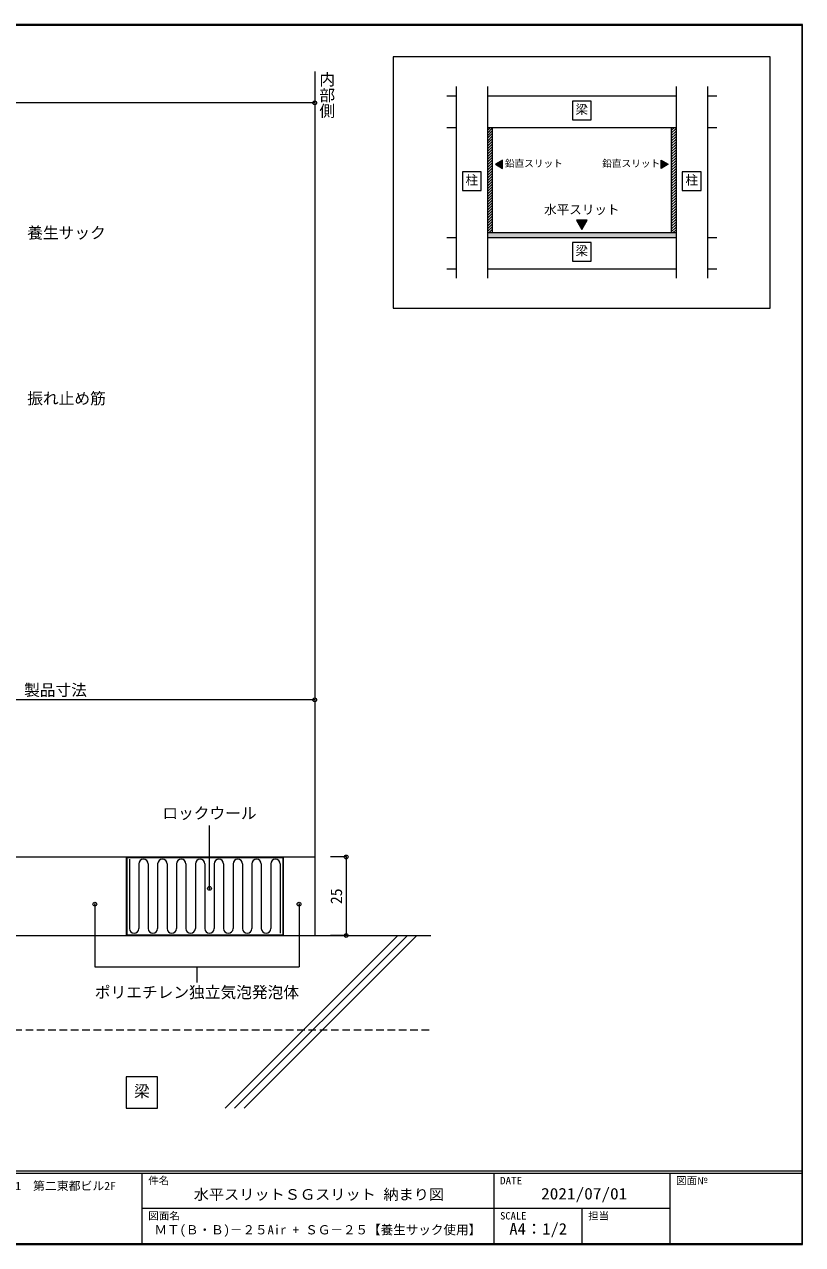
# Model space of a CAD drawing. Units: millimetres at full size, sheet at 1:2; details may follow other scales. Extents: x -874 to 280, y -194 to 194.
# Drawn here: x -561.4 to -313.7, y -194.2 to 194.2 of the extents above; entities that cross this region are included whole.
import ezdxf
from ezdxf.enums import TextEntityAlignment as Align

# ---------------------------------------------------------------- set-up
doc = ezdxf.new("R2010")
doc.units = ezdxf.units.MM
doc.header["$LTSCALE"] = 2
doc.header["$PDMODE"] = 32
doc.header["$PDSIZE"] = 1.2
doc.linetypes.add('DASHED1', pattern=[1.8, 1.2, -0.6])
doc.layers.add('0-0_', color=7, linetype='Continuous', lineweight=9)
doc.layers.add('1-0_', color=5, linetype='Continuous', lineweight=9)
doc.styles.add('@ＭＳ ゴシック', font='')
doc.styles.add('ＭＳ ゴシック', font='')
doc.styles.get('@ＭＳ ゴシック').set_extended_font_data('@MS Gothic')
doc.styles.get('ＭＳ ゴシック').set_extended_font_data('MS Gothic')

msp = doc.modelspace()

# ---------------------------------------------------------------- linework, layer by layer
at = {"layer": '0-0_'}
for p, q in [((-313.72, -194.18), (-313.72, 194.18)), ((-874, 193.9), (-314, 193.9)), ((-324, 183.9), (-444, 183.9)), ((-444, 183.9), (-444, 103.9)), ((-427, 171.4), (-424, 171.4)), ((-424, 174.4), (-424, 113.4)), ((-414, 174.4), (-414, 113.4)), ((-414, 171.4), (-354, 171.4)), ((-354, 174.4), (-354, 113.4)), ((-344, 174.4), (-344, 113.4)), ((-344, 171.4), (-341, 171.4)), ((-381, 169.8), (-387, 169.8)), ((-381, 163.8), (-381, 169.8)), ((-427, 161.4), (-424, 161.4)), ((-414, 161.4), (-354, 161.4)), ((-414, 160.465), (-413.065, 161.4)), ((-414, 161.313), (-413.913, 161.4)), ((-414, 159.616), (-412.5, 161.116)), ((-414, 158.767), (-412.5, 160.267)), ((-414, 157.919), (-412.5, 159.419)), ((-412.5, 161.4), (-412.5, 127.9)), ((-355.5, 161.4), (-355.5, 127.9)), ((-355.5, 160.416), (-354.516, 161.4)), ((-355.5, 161.265), (-355.365, 161.4)), ((-355.5, 159.568), (-354, 161.068)), ((-355.5, 158.719), (-354, 160.219)), ((-355.5, 157.87), (-354, 159.37)), ((-344, 161.4), (-341, 161.4)), ((-414, 157.07), (-412.5, 158.57)), ((-414, 156.222), (-412.5, 157.722)), ((-414, 155.373), (-412.5, 156.873)), ((-414, 154.525), (-412.5, 156.025)), ((-355.5, 157.022), (-354, 158.522)), ((-355.5, 156.173), (-354, 157.673)), ((-355.5, 155.325), (-354, 156.825)), ((-355.5, 154.476), (-354, 155.976)), ((-414, 153.676), (-412.5, 155.176)), ((-414, 152.828), (-412.5, 154.328)), ((-414, 151.979), (-412.5, 153.479)), ((-414, 151.131), (-412.5, 152.631)), ((-414, 150.282), (-412.5, 151.782)), ((-355.5, 153.628), (-354, 155.128)), ((-355.5, 152.779), (-354, 154.279)), ((-355.5, 151.931), (-354, 153.431)), ((-355.5, 151.082), (-354, 152.582)), ((-355.5, 150.234), (-354, 151.734)), ((-414, 149.434), (-412.5, 150.934)), ((-414, 148.585), (-412.5, 150.085)), ((-414, 147.737), (-412.5, 149.237)), ((-414, 146.888), (-412.5, 148.388)), ((-409.25, 150.949), (-411.5, 149.65)), ((-411.5, 149.65), (-409.25, 148.351)), ((-409.25, 148.351), (-409.25, 150.949)), ((-358.75, 150.949), (-356.5, 149.65)), ((-358.75, 148.351), (-358.75, 150.949)), ((-356.5, 149.65), (-358.75, 148.351)), ((-355.5, 149.385), (-354, 150.885)), ((-355.5, 148.537), (-354, 150.037)), ((-355.5, 147.688), (-354, 149.188)), ((-355.5, 146.84), (-354, 148.34)), ((-416, 147.3), (-422, 147.3)), ((-416, 141.3), (-416, 147.3)), ((-414, 146.04), (-412.5, 147.54)), ((-414, 145.191), (-412.5, 146.691)), ((-414, 144.342), (-412.5, 145.842)), ((-414, 143.494), (-412.5, 144.994)), ((-414, 142.645), (-412.5, 144.145)), ((-355.5, 145.991), (-354, 147.491)), ((-355.5, 145.143), (-354, 146.643)), ((-355.5, 144.294), (-354, 145.794)), ((-355.5, 143.445), (-354, 144.945)), ((-355.5, 142.597), (-354, 144.097)), ((-346, 147.3), (-352, 147.3)), ((-346, 141.3), (-346, 147.3)), ((-414, 141.797), (-412.5, 143.297)), ((-414, 140.948), (-412.5, 142.448)), ((-414, 140.1), (-412.5, 141.6)), ((-414, 139.251), (-412.5, 140.751)), ((-414, 138.403), (-412.5, 139.903)), ((-355.5, 141.748), (-354, 143.248)), ((-355.5, 140.9), (-354, 142.4)), ((-355.5, 140.051), (-354, 141.551)), ((-355.5, 139.203), (-354, 140.703)), ((-355.5, 138.354), (-354, 139.854)), ((-414, 137.554), (-412.5, 139.054)), ((-414, 136.706), (-412.5, 138.206)), ((-414, 135.857), (-412.5, 137.357)), ((-414, 135.009), (-412.5, 136.509)), ((-355.5, 137.506), (-354, 139.006)), ((-355.5, 136.657), (-354, 138.157)), ((-355.5, 135.809), (-354, 137.309)), ((-355.5, 134.96), (-354, 136.46)), ((-414, 134.16), (-412.5, 135.66)), ((-414, 133.312), (-412.5, 134.812)), ((-414, 132.463), (-412.5, 133.963)), ((-414, 131.615), (-412.5, 133.115)), ((-414, 130.766), (-412.5, 132.266)), ((-355.5, 134.112), (-354, 135.612)), ((-355.5, 133.263), (-354, 134.763)), ((-355.5, 132.415), (-354, 133.915)), ((-355.5, 131.566), (-354, 133.066)), ((-355.5, 130.718), (-354, 132.218)), ((-414, 129.917), (-412.5, 131.417)), ((-414, 129.069), (-412.5, 130.569)), ((-414, 128.22), (-412.5, 129.72)), ((-413.472, 127.9), (-412.5, 128.872)), ((-355.5, 129.869), (-354, 131.369)), ((-355.5, 129.021), (-354, 130.521)), ((-355.5, 128.172), (-354, 129.672)), ((-354.923, 127.9), (-354, 128.823)), ((-427, 126.4), (-424, 126.4)), ((-414, 127.9), (-354, 127.9)), ((-414, 126.4), (-354, 126.4)), ((-412.623, 127.9), (-412.5, 128.023)), ((-381, 124.8), (-387, 124.8)), ((-381, 118.8), (-381, 124.8)), ((-354.075, 127.9), (-354, 127.975)), ((-344, 126.4), (-341, 126.4)), ((-427, 116.4), (-424, 116.4)), ((-414, 116.4), (-354, 116.4)), ((-344, 116.4), (-341, 116.4)), ((-314, -170.8), (-874, -170.8)), ((-314, -171.5), (-874, -171.5)), ((-524, -171.5), (-524, -193.9)), ((-412, -171.5), (-412, -193.9)), ((-356, -171.5), (-356, -193.9)), ((-356, -182.7), (-524, -182.7)), ((-384, -182.7), (-384, -193.9)), ((-874.28, -194.18), (-313.72, -194.18))]:
    msp.add_line(p, q, dxfattribs=at)
for points in [[(-313.72, 194.18), (-874.28, 194.18), (-874.28, -194.18)], [(-314, 193.9), (-314, -193.9), (-874, -193.9)], [(-444, 103.9), (-324, 103.9), (-324, 183.9)], [(-387, 169.8), (-387, 163.8), (-381, 163.8)], [(-422, 147.3), (-422, 141.3), (-416, 141.3)], [(-352, 147.3), (-352, 141.3), (-346, 141.3)], [(-387, 124.8), (-387, 118.8), (-381, 118.8)]]:
    msp.add_lwpolyline(points, dxfattribs=at)
msp.add_lwpolyline([(-382.268, 131.9), (-385.732, 131.9), (-384, 128.9)], close=True, dxfattribs=at)
at = {"layer": '0-0_', "color": 178}
for points in [[(-411.5, 149.65), (-409.25, 148.351), (-409.25, 150.949)], [(-356.5, 149.65), (-358.75, 148.351), (-358.75, 150.949)]]:
    msp.add_solid(points, dxfattribs=at)
at = {"layer": '0-0_', "color": 1}
for points in [[(-384, 128.9), (-382.268, 131.9), (-385.732, 131.9)], [(-354, 126.4), (-354, 127.9), (-414, 126.4), (-414, 127.9)]]:
    msp.add_solid(points, dxfattribs=at)
at = {"layer": '1-0_', "color": 7}
for p, q in [((-469, 179.2), (-469, -95.8)), ((-469, 169.2), (-689, 169.2)), ((-469, -20.8), (-634, -20.8)), ((-469, -20.8), (-469, -25.8)), ((-502.5, -80.8), (-502.5, -60.8)), ((-459, -70.8), (-464, -70.8)), ((-459, -70.8), (-459, -95.8)), ((-539, -85.8), (-539, -105.8)), ((-474, -85.8), (-474, -105.8)), ((-634, -95.8), (-432, -95.8)), ((-459, -95.8), (-464, -95.8)), ((-539, -105.8), (-474, -105.8)), ((-506.5, -105.8), (-506.5, -110.8)), ((-529, -140.8), (-529, -150.8)), ((-519, -140.8), (-529, -140.8)), ((-519, -150.8), (-519, -140.8)), ((-529, -150.8), (-519, -150.8))]:
    msp.add_line(p, q, dxfattribs=at)
at = {"layer": '1-0_', "color": 4}
msp.add_line((-634, -70.8), (-469, -70.8), dxfattribs=at)
at = {"layer": '1-0_', "color": 3}
for p, q in [((-529, -70.8), (-529, -95.8)), ((-528.8, -71), (-528.8, -95.6)), ((-479, -70.8), (-479, -95.8)), ((-528.8, -95.6), (-479.2, -95.6))]:
    msp.add_line(p, q, dxfattribs=at)
at = {"layer": '1-0_'}
for p, q in [((-528, -71.5), (-528, -93.6)), ((-525, -73), (-525, -93.6)), ((-522, -73), (-522, -93.6)), ((-519, -73), (-519, -93.6)), ((-516, -73), (-516, -93.6)), ((-513, -73), (-513, -93.6)), ((-510, -73), (-510, -93.6)), ((-507, -73), (-507, -93.6)), ((-504, -73), (-504, -93.6)), ((-501, -73), (-501, -93.6)), ((-498, -73), (-498, -93.6)), ((-495, -73), (-495, -93.6)), ((-492, -73), (-492, -93.6)), ((-489, -73), (-489, -93.6)), ((-486, -73), (-486, -93.6)), ((-483, -73), (-483, -93.6)), ((-480, -73), (-480, -95.1)), ((-497.5, -150.8), (-442.5, -95.8)), ((-494.5, -150.8), (-439.5, -95.8)), ((-491.5, -150.8), (-436.5, -95.8))]:
    msp.add_line(p, q, dxfattribs=at)
at = {"layer": '1-0_', "color": 7, "linetype": 'DASHED1'}
msp.add_line((-669, -125.8), (-432, -125.8), dxfattribs=at)
at = {"layer": '1-0_', "color": 3}
msp.add_lwpolyline([(-528.8, -71), (-479.2, -71), (-479.2, -95.6)], dxfattribs=at)
at = {"layer": '1-0_'}
for centre, start, end in [((-523.5, -73), 0, 180), ((-517.5, -73), 0, 180), ((-511.5, -73), 0, 180), ((-505.5, -73), 0, 180), ((-499.5, -73), 0, 180), ((-493.5, -73), 0, 180), ((-487.5, -73), 0, 180), ((-481.5, -73), 0, 180), ((-526.5, -93.6), 180, 0), ((-520.5, -93.6), 180, 0), ((-514.5, -93.6), 180, 0), ((-508.5, -93.6), 180, 0), ((-502.5, -93.6), 180, 0), ((-496.5, -93.6), 180, 0), ((-490.5, -93.6), 180, 0), ((-484.5, -93.6), 180, 0)]:
    msp.add_arc(centre, 1.5, start, end, dxfattribs=at)
at = {"layer": '1-0_', "color": 7}
for p in [(-469, 169.2), (-469, -20.8), (-459, -70.8), (-459, -95.8)]:
    msp.add_point(p, dxfattribs=at)
at = {"layer": '1-0_', "color": 2}
for p in [(-502.5, -80.8), (-539, -85.8), (-474, -85.8)]:
    msp.add_point(p, dxfattribs=at)

# ---------------------------------------------------------------- texts
at = {"layer": '0-0_', "style": 'ＭＳ ゴシック'}
for s, height, p in [('梁', 2.933, (-386, 164.8)), ('鉛直スリット', 2.199, (-408.5, 148.15)), ('鉛直スリット', 2.199, (-377.5, 148.15)), ('柱', 2.933, (-421, 142.3)), ('柱', 2.933, (-351, 142.3)), ('水平スリット', 2.933, (-396, 132.9)), ('梁', 2.933, (-386, 119.8))]:
    msp.add_text(s, height=height, dxfattribs=at).set_placement(p, align=Align.BOTTOM_LEFT)
for s, height, width, p in [('〒166-0004\u3000東京都杉並区阿佐谷南1-33-1\u3000第二東都ビル2F', 2.639, 1.05, (-634.192, -177.64)), ('件名', 2.346, 1.05, (-522, -175.7)), ('DATE', 2.346, 1.1, (-410, -175.7)), ('図面№', 2.346, 1.05, (-354, -175.7)), ('図面名', 2.346, 1.05, (-522, -186.9)), ('SCALE', 2.346, 1.05, (-410, -186.9)), ('担当', 2.346, 1.05, (-382, -186.9))]:
    msp.add_text(s, height=height, dxfattribs=dict(at, width=width)).set_placement(p, align=Align.BOTTOM_LEFT)
at = {"layer": '0-0_', "color": 2, "style": 'ＭＳ ゴシック'}
for s, height, width, p in [('水平スリットＳＧスリット 納まり図', 3.372, 1.05, (-507.5, -180.91)), ('2021/07/01', 3.666, 1.1, (-396.95, -180.91)), ('A4：1/2', 3.666, 1.05, (-407.05, -192.11))]:
    msp.add_text(s, height=height, dxfattribs=dict(at, width=width)).set_placement(p, align=Align.BOTTOM_LEFT)
msp.add_text('ＭＴ(Ｂ・Ｂ)－２５Air + ＳＧ－２５【養生サック使用】', height=2.933, dxfattribs=at).set_placement((-520, -191.81), align=Align.BOTTOM_LEFT)
at = {"layer": '1-0_', "color": 7}
for s, rotation, style, p in [('内部側', 270, '@ＭＳ ゴシック', (-468, 179.2)), ('25', 90, 'ＭＳ ゴシック', (-459.2, -85.8))]:
    msp.add_text(s, height=3.666, rotation=rotation, dxfattribs=dict(at, style=style)).set_placement(p, align=Align.BOTTOM_LEFT)
at = {"layer": '1-0_', "color": 7, "style": 'ＭＳ ゴシック'}
for s, p in [('養生サック', (-560.5, 124.925)), ('振れ止め筋', (-560.5, 72.2)), ('製品寸法', (-561.5, -20.6)), ('ロックウール', (-517.5, -59.8)), ('ポリエチレン独立気泡発泡体', (-539, -116.8)), ('梁', (-526.5, -148.3))]:
    msp.add_text(s, height=3.666, dxfattribs=at).set_placement(p, align=Align.BOTTOM_LEFT)

doc.saveas('drawing.dxf')
